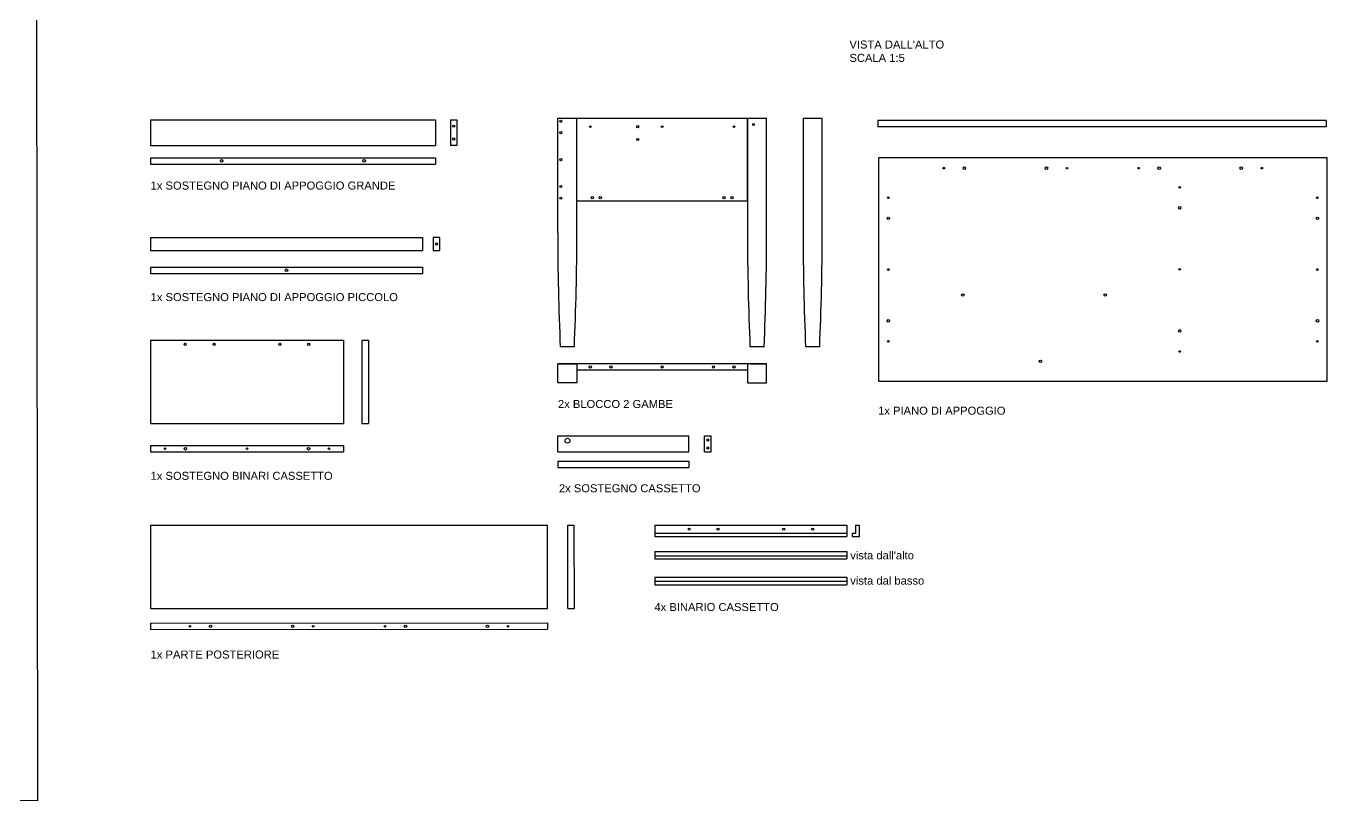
# Model space of a CAD drawing. Header units: millimetres. Extents: x -69 to 1786, y -423 to 412.
# Drawn here: x 470.3 to 876.6, y -423.1 to -181 of the extents above; entities that cross this region are included whole.
import ezdxf

# ---------------------------------------------------------------- set-up
doc = ezdxf.new("R2010")
doc.units = ezdxf.units.MM
doc.header["$LTSCALE"] = 0.5
for name, color, linetype in [('ALTRE LINEE', 70, 'Continuous'), ('G-ANNO-GEOMETRY', 2, 'Continuous'), ('viti', 240, 'Continuous')]:
    doc.layers.add(name, color=color, linetype=linetype)
doc.styles.get("Standard").update_dxf_attribs({"font": 'arial.ttf'})

msp = doc.modelspace()

# ---------------------------------------------------------------- linework, layer by layer
at = {"layer": 'ALTRE LINEE'}
for p, q in [((509.16, -210.31), (598.16, -210.31)), ((509.16, -210.31), (509.16, -218.31)), ((598.16, -210.31), (598.16, -218.31)), ((602.9, -210.31), (602.9, -218.31)), ((602.9, -210.31), (604.9, -210.31)), ((604.9, -210.31), (604.9, -218.31)), ((636.36, -245.78), (636.36, -209.78)), ((636.36, -209.78), (701.61, -209.78)), ((642.36, -245.78), (642.36, -209.78)), ((695.61, -209.78), (695.61, -245.78)), ((695.61, -235.78), (695.61, -209.78)), ((701.61, -245.78), (701.61, -209.78)), ((712.98, -209.78), (712.98, -245.78)), ((712.98, -209.78), (718.98, -209.78)), ((718.98, -245.78), (718.98, -209.78)), ((876.34, -210.51), (736.34, -210.51)), ((736.34, -210.51), (736.34, -212.51)), ((876.34, -210.51), (876.34, -212.51)), ((876.34, -212.51), (736.34, -212.51)), ((509.16, -218.31), (598.16, -218.31)), ((604.9, -218.31), (602.9, -218.31)), ((509.16, -222.16), (598.16, -222.16)), ((509.16, -222.16), (509.16, -224.16)), ((598.16, -222.16), (598.16, -224.16)), ((695.61, -226.17), (695.61, -222.23)), ((736.6, -222.06), (876.6, -222.06)), ((736.6, -292.06), (736.6, -222.06)), ((876.6, -222.06), (876.6, -292.06)), ((509.16, -224.16), (598.16, -224.16)), ((695.61, -235.78), (642.36, -235.78)), ((509.16, -247.13), (594.16, -247.13)), ((509.16, -247.13), (509.16, -251.13)), ((594.16, -247.13), (594.16, -251.13)), ((597.52, -247.13), (597.52, -251.13)), ((599.52, -247.13), (597.52, -247.13)), ((599.52, -251.13), (599.52, -247.13)), ((509.16, -251.13), (594.16, -251.13)), ((597.52, -251.13), (599.52, -251.13)), ((509.16, -256.32), (594.16, -256.32)), ((509.16, -256.32), (509.16, -258.32)), ((509.16, -258.32), (594.16, -258.32)), ((594.16, -256.32), (594.16, -258.32)), ((509.16, -279.2), (569.48, -279.2)), ((509.16, -279.2), (509.16, -305.2)), ((569.48, -279.2), (569.48, -305.2)), ((575.23, -279.2), (575.23, -305.2)), ((575.23, -279.2), (577.23, -279.2)), ((577.23, -279.2), (577.23, -305.2)), ((641.56, -281.28), (637.16, -281.28)), ((700.81, -281.28), (696.41, -281.28)), ((718.18, -281.28), (713.78, -281.28)), ((641.39, -286.51), (636.36, -286.51)), ((696.68, -286.51), (641.39, -286.51)), ((696.58, -286.51), (701.61, -286.51)), ((695.61, -288.51), (642.36, -288.51)), ((876.6, -292.06), (736.6, -292.06)), ((509.16, -305.2), (569.48, -305.2)), ((575.23, -305.2), (577.23, -305.2)), ((509.16, -312.05), (569.48, -312.05)), ((509.16, -312.05), (509.16, -314.05)), ((569.48, -312.05), (569.48, -314.05)), ((636.36, -314.04), (636.36, -309.04)), ((636.36, -309.04), (677.36, -309.04)), ((677.36, -314.04), (677.36, -309.04)), ((682.25, -314.04), (682.25, -309.04)), ((682.25, -309.04), (684.25, -309.04)), ((684.25, -314.04), (684.25, -309.04)), ((509.16, -314.05), (569.48, -314.05)), ((636.36, -314.04), (677.36, -314.04)), ((682.25, -314.04), (684.25, -314.04)), ((636.36, -316.96), (677.36, -316.96)), ((636.36, -316.96), (636.36, -318.96)), ((636.36, -318.96), (677.36, -318.96)), ((677.36, -316.96), (677.36, -318.96)), ((509.16, -336.96), (633.16, -336.91)), ((509.16, -336.96), (509.17, -362.96)), ((633.17, -362.91), (633.16, -336.91)), ((639.56, -362.91), (639.55, -336.91)), ((639.55, -336.91), (641.55, -336.91)), ((641.56, -362.91), (641.55, -336.91)), ((666.7, -336.91), (726.7, -336.91)), ((666.7, -336.91), (666.7, -340.41)), ((726.7, -336.91), (726.7, -340.41)), ((730.64, -336.98), (729.34, -336.98)), ((729.34, -336.98), (729.34, -339.48)), ((730.64, -338.38), (730.64, -336.98)), ((666.7, -339.41), (726.7, -339.41)), ((666.7, -340.41), (726.7, -340.41)), ((729.34, -339.48), (728.34, -339.48)), ((728.34, -339.48), (728.34, -340.48)), ((728.34, -340.48), (730.64, -340.48)), ((730.64, -340.48), (730.64, -338.38)), ((666.7, -345.15), (726.7, -345.15)), ((666.7, -345.15), (666.7, -347.45)), ((726.7, -345.15), (726.7, -347.45)), ((666.7, -346.45), (726.7, -346.45)), ((666.7, -347.45), (726.7, -347.45)), ((666.7, -353.21), (726.7, -353.21)), ((666.7, -353.21), (666.7, -355.51)), ((726.7, -353.21), (726.7, -355.51)), ((666.7, -354.36), (726.7, -354.36)), ((666.7, -355.51), (726.7, -355.51)), ((509.17, -362.96), (633.17, -362.91)), ((639.56, -362.91), (641.56, -362.91)), ((509.17, -367.49), (633.17, -367.44)), ((509.17, -367.49), (509.17, -369.49)), ((509.17, -369.49), (633.17, -369.44)), ((633.17, -367.44), (633.17, -369.44))]:
    msp.add_line(p, q, dxfattribs=at)
for points in [[(642.36, -286.51), (642.36, -292.51), (636.36, -292.51), (636.36, -286.51), (642.36, -286.51)], [(695.61, -286.51), (695.61, -292.51), (701.61, -292.51), (701.61, -286.51), (695.61, -286.51)]]:
    msp.add_lwpolyline(points, dxfattribs=at)
for centre, start, end in [((1531.91, -243.36), 180.15499, 182.42692), ((-253.2, -243.36), 357.57308, 359.84501), ((1591.17, -243.36), 180.15499, 182.42692), ((-193.94, -243.36), 357.57308, 359.84501), ((1608.53, -243.36), 180.15499, 182.42692), ((-176.58, -243.36), 357.57308, 359.84501)]:
    msp.add_arc(centre, 895.56, start, end, dxfattribs=at)
at = {"layer": 'G-ANNO-GEOMETRY'}
msp.add_lwpolyline([(-68.62, 69.61), (473.33, 68), (473.96, -423.05), (-67.99, -421.44)], close=True, dxfattribs=at)
at = {"layer": 'viti'}
for centre, radius in [((637.36, -210.79), 0.336), ((603.9, -212.31), 0.336), ((637.36, -214.37), 0.336), ((661.36, -212.5), 0.336), ((697.49, -211.78), 0.336), ((603.9, -216.31), 0.336), ((661.36, -216.5), 0.336), ((637.36, -222.79), 0.336), ((637.36, -231.18), 0.336), ((637.36, -234.79), 0.336), ((647.16, -234.68), 0.349), ((649.66, -234.68), 0.349), ((688.31, -234.68), 0.349), ((690.81, -234.68), 0.349), ((598.52, -249.13), 0.336), ((520.02, -280.45), 0.336), ((529.06, -280.45), 0.336), ((549.57, -280.45), 0.336), ((558.62, -280.45), 0.336), ((646.54, -287.51), 0.336), ((652.98, -287.51), 0.336), ((668.99, -287.51), 0.336), ((685.01, -287.53), 0.336), ((691.41, -287.51), 0.336), ((639.41, -310.56), 0.757), ((683.25, -310.29), 0.349), ((683.25, -312.79), 0.349), ((677.4, -338.16), 0.336), ((686.44, -338.16), 0.336), ((706.95, -338.16), 0.336), ((716, -338.16), 0.336)]:
    msp.add_circle(centre, radius, dxfattribs=at)
at = {"layer": 'viti', "lineweight": 25}
for centre, radius in [((646.57, -212.5), 0.25), ((668.99, -212.5), 0.25), ((691.41, -212.5), 0.251), ((531.41, -223.16), 0.4), ((575.91, -223.16), 0.4), ((756.95, -225.43), 0.25), ((763.36, -225.43), 0.401), ((788.98, -225.43), 0.4), ((795.39, -225.43), 0.251), ((817.81, -225.43), 0.25), ((824.21, -225.43), 0.4), ((849.83, -225.43), 0.4), ((856.24, -225.43), 0.25), ((830.6, -231.43), 0.251), ((739.6, -234.69), 0.25), ((873.6, -234.69), 0.25), ((830.6, -237.84), 0.401), ((739.6, -241.09), 0.401), ((873.6, -241.09), 0.401), ((551.66, -257.32), 0.401), ((739.6, -257.1), 0.25), ((830.6, -257.06), 0.251), ((873.6, -257.1), 0.25), ((762.85, -265.06), 0.4), ((807.35, -265.06), 0.4), ((739.6, -273.12), 0.401), ((830.6, -276.27), 0.4), ((873.6, -273.12), 0.401), ((739.6, -279.53), 0.251), ((873.6, -279.53), 0.251), ((830.6, -282.68), 0.251), ((787.1, -285.75), 0.4), ((513.7, -313.05), 0.251), ((520.1, -313.05), 0.401), ((539.32, -313.05), 0.251), ((558.54, -313.05), 0.4), ((564.94, -313.05), 0.251), ((521.56, -368.51), 0.25), ((527.97, -368.51), 0.401), ((553.59, -368.51), 0.4), ((560, -368.51), 0.251), ((582.42, -368.51), 0.25), ((588.82, -368.51), 0.4), ((614.44, -368.51), 0.4), ((620.85, -368.51), 0.25)]:
    msp.add_circle(centre, radius, dxfattribs=at)

# ---------------------------------------------------------------- texts
at = {"layer": 'ALTRE LINEE', "lineweight": -3, "char_height": 2.5, "attachment_point": 1}
for s, width, heights, insert in [("VISTA DALL'ALTO\\PSCALA 1:5", 36.7471, [7.3], (727.47, -185.58)), ('1x SOSTEGNO PIANO DI APPOGGIO GRANDE', 86.4193, [6.2], (509.23, -229.62)), ('1x SOSTEGNO PIANO DI APPOGGIO PICCOLO', 84.0246, [4.41], (509.23, -264.45)), ('2x BLOCCO 2 GAMBE', 52.2955, [0], (636.45, -297.83)), ('1x PIANO DI APPOGGIO', 52.2955, [0], (736.42, -299.92)), ('1x SOSTEGNO BINARI CASSETTO', 57.9828, [4.11], (509.23, -320.26)), ('2x SOSTEGNO CASSETTO', 52.2955, [0], (636.74, -324.15)), ('4x BINARIO CASSETTO', 41.5129, [0], (666.58, -361.23)), ('1x PARTE POSTERIORE', 52.2955, [0], (509.23, -376.07))]:
    msp.add_mtext_dynamic_manual_height_columns(s, width=width, gutter_width=12.5, heights=heights, dxfattribs=dict(at, insert=insert))
at = {"layer": 'ALTRE LINEE', "char_height": 2.5, "attachment_point": 1}
for s, insert in [("vista dall'alto", (727.73, -345.09)), ('vista dal basso', (727.73, -352.99))]:
    msp.add_mtext_dynamic_manual_height_columns(s, width=27.3162, gutter_width=12.5, heights=[6.71], dxfattribs=dict(at, insert=insert))

doc.saveas('drawing.dxf')
